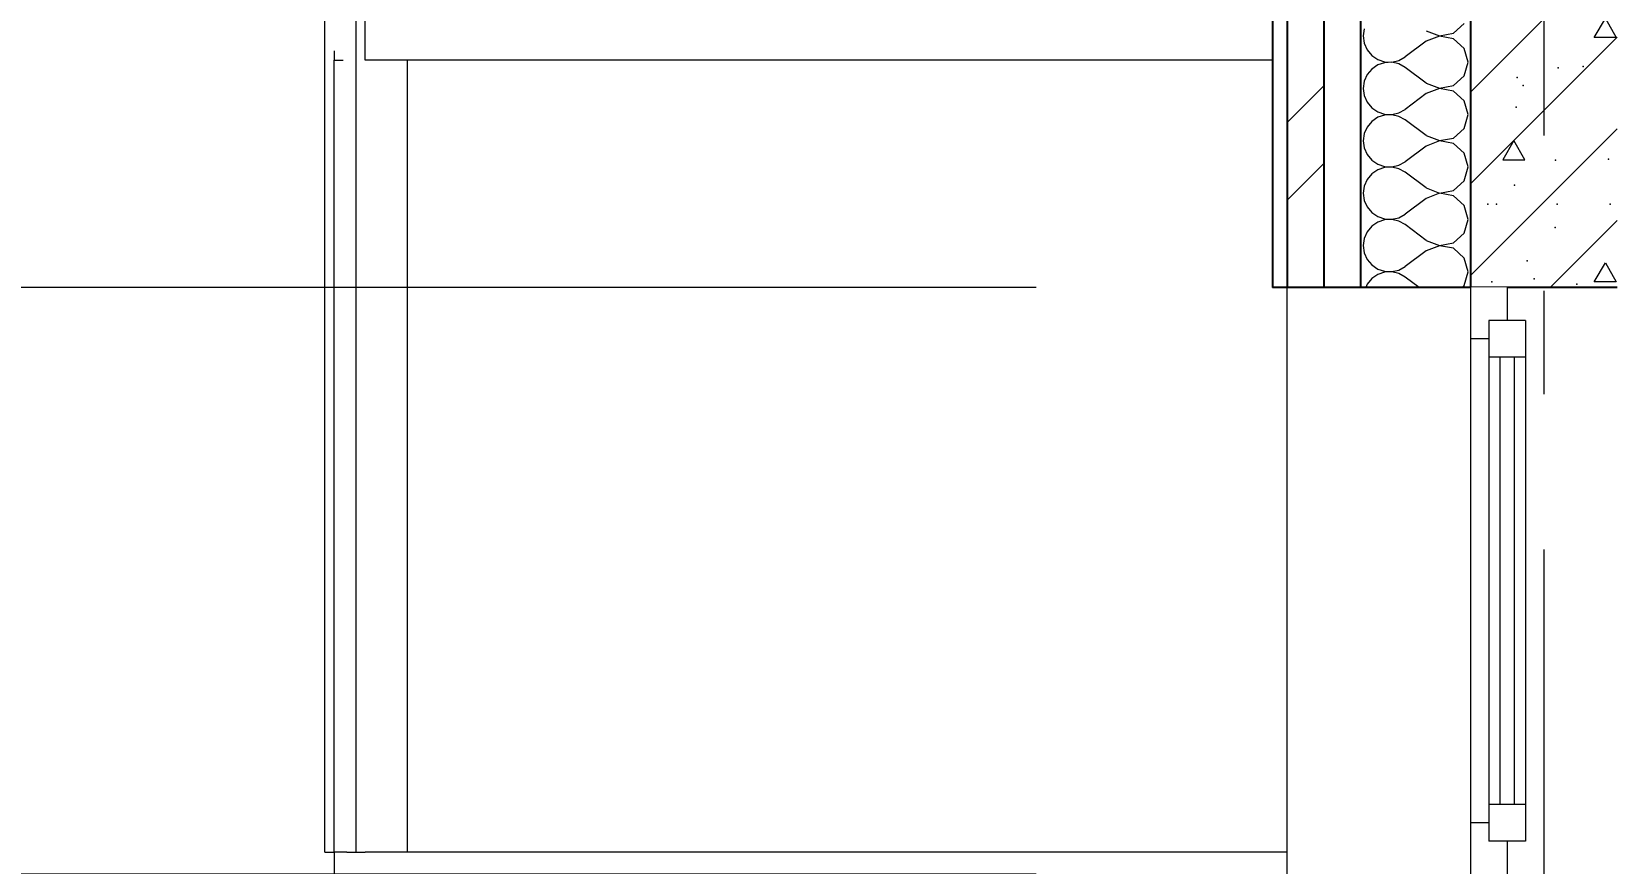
# Model space of a CAD drawing. Header units: millimetres. Extents: x 18162 to 7085488, y 72188 to 247925.
# Drawn here: x 3663267 to 3665429, y 104133 to 105267 of the extents above; entities that cross this region are included whole.
import ezdxf
from ezdxf.enums import TextEntityAlignment as Align

# ---------------------------------------------------------------- set-up
doc = ezdxf.new("R2010")
doc.units = ezdxf.units.MM
doc.header["$MEASUREMENT"] = 0
doc.linetypes.add('Double Dashed', pattern=[1093.611073, 529.166651, -211.666656, 141.111112, -211.666656])
doc.linetypes.add('Wipeout_Contour', pattern=[1000, 0, -1000])
for name, color, linetype in [('Archicad Windows', 7, 'Continuous'), ('Finish - Wall', 7, 'Continuous'), ('Structural - Bearing', 7, 'Continuous'), ('Structural - Grid', 7, 'Continuous')]:
    doc.layers.add(name, color=color, linetype=linetype)
doc.styles.add('GENERATED_STYLE_3', font='', dxfattribs={"width": 0.8})
doc.styles.get('GENERATED_STYLE_3').set_extended_font_data('ISOCPEUR MON')
doc.dimstyles.new('GENERATED_STYLE__7', dxfattribs={"dimtxt": 220.000005, "dimasz": 114, "dimexe": 0.18, "dimexo": 342.629951, "dimgap": 0, "dimtad": 1, "dimdec": 0, "dimzin": 0, "dimdsep": 46, "dimtxsty": 'GENERATED_STYLE_3', "dimblk": 'ARROWHEAD_2', "dimblk1": 'ARROWHEAD_2', "dimblk2": 'ARROWHEAD_2', "dimcen": 0.09, "dimclrd": 13, "dimclre": 13, "dimclrt": 13, "dimadec": 0, "dimazin": 0, "dimtfac": 1, "dimtdec": 4, "dimtmove": 0, "dimatfit": 3, "dimfxl": 1, "dimtolj": 1, "dimtzin": 0, "dimarcsym": 0})

# ---------------------------------------------------------------- blocks, each defined once
blk = doc.blocks.new('*X784', base_point=(3761974.7, 95118))
at = {"layer": 'Structural - Bearing', "color": 7, "linetype": 'Continuous', "lineweight": 9}
for p, q in [((3665084, 105270.6), (3665082.6, 105260.9)), ((3665082.6, 105260.9), (3665084, 105251.1)), ((3665168.3, 105268), (3665186.6, 105261)), ((3665186.6, 105260.7), (3665168.3, 105253.7)), ((3665186.6, 105261), (3665205.7, 105264.6)), ((3665205.7, 105257.1), (3665186.6, 105260.7)), ((3665205.7, 105264.6), (3665220.1, 105277.8)), ((3665220.1, 105243.9), (3665205.7, 105257.1)), ((3665084, 105251.1), (3665088, 105242.1)), ((3665088, 105242.1), (3665094.2, 105234.5)), ((3665168.3, 105253.7), (3665139.8, 105232.3)), ((3665225.5, 105225.1), (3665220.1, 105243.9)), ((3665094.2, 105215.8), (3665088, 105208.2)), ((3665094.2, 105234.5), (3665102.4, 105228.9)), ((3665102.4, 105221.4), (3665094.2, 105215.8)), ((3665102.4, 105228.9), (3665111.7, 105225.8)), ((3665111.7, 105224.5), (3665102.4, 105221.4)), ((3665111.7, 105225.8), (3665121.5, 105225.3)), ((3665121.5, 105225), (3665111.7, 105224.5)), ((3665121.5, 105225.3), (3665131.1, 105227.5)), ((3665131.1, 105222.8), (3665121.5, 105225)), ((3665131.1, 105227.5), (3665139.8, 105232.3)), ((3665139.8, 105218), (3665131.1, 105222.8)), ((3665168.3, 105196.6), (3665139.8, 105218)), ((3665220.1, 105206.4), (3665225.5, 105225.1)), ((3665084, 105199.2), (3665082.6, 105189.4)), ((3665088, 105208.2), (3665084, 105199.2)), ((3665168.3, 105196.6), (3665186.6, 105189.6)), ((3665186.6, 105189.6), (3665205.7, 105193.2)), ((3665205.7, 105193.2), (3665220.1, 105206.4)), ((3665082.6, 105189.4), (3665084, 105179.7)), ((3665084, 105179.7), (3665088, 105170.7)), ((3665088, 105170.7), (3665094.2, 105163.1)), ((3665168.3, 105182.3), (3665139.8, 105160.9)), ((3665186.6, 105189.3), (3665168.3, 105182.3)), ((3665205.7, 105185.7), (3665186.6, 105189.3)), ((3665220.1, 105172.5), (3665205.7, 105185.7)), ((3665225.5, 105153.7), (3665220.1, 105172.5)), ((3665094.2, 105163.1), (3665102.4, 105157.5)), ((3665102.4, 105150), (3665094.2, 105144.4)), ((3665102.4, 105157.5), (3665111.7, 105154.3)), ((3665111.7, 105153.1), (3665102.4, 105150)), ((3665111.7, 105154.3), (3665121.5, 105153.9)), ((3665121.5, 105153.6), (3665111.7, 105153.1)), ((3665121.5, 105153.9), (3665131.1, 105156.1)), ((3665131.1, 105151.3), (3665121.5, 105153.6)), ((3665131.1, 105156.1), (3665139.8, 105160.9)), ((3665139.8, 105146.6), (3665131.1, 105151.3)), ((3665220.1, 105134.9), (3665225.5, 105153.7)), ((3665084, 105127.8), (3665082.6, 105118)), ((3665088, 105136.8), (3665084, 105127.8)), ((3665094.2, 105144.4), (3665088, 105136.8)), ((3665168.3, 105125.1), (3665139.8, 105146.6)), ((3665205.7, 105121.8), (3665220.1, 105134.9)), ((3665082.6, 105118), (3665084, 105108.2)), ((3665084, 105108.2), (3665088, 105099.2)), ((3665168.3, 105110.9), (3665139.8, 105089.4)), ((3665168.3, 105125.1), (3665186.6, 105118.2)), ((3665186.6, 105117.9), (3665168.3, 105110.9)), ((3665186.6, 105118.2), (3665205.7, 105121.8)), ((3665205.7, 105114.2), (3665186.6, 105117.9)), ((3665220.1, 105101.1), (3665205.7, 105114.2)), ((3665088, 105099.2), (3665094.2, 105091.6)), ((3665094.2, 105091.6), (3665102.4, 105086.1)), ((3665102.4, 105086.1), (3665111.7, 105082.9)), ((3665121.5, 105082.4), (3665131.1, 105084.7)), ((3665131.1, 105084.7), (3665139.8, 105089.4)), ((3665225.5, 105082.3), (3665220.1, 105101.1)), ((3665088, 105065.4), (3665084, 105056.3)), ((3665094.2, 105072.9), (3665088, 105065.4)), ((3665102.4, 105078.5), (3665094.2, 105072.9)), ((3665111.7, 105081.7), (3665102.4, 105078.5)), ((3665111.7, 105082.9), (3665121.5, 105082.4)), ((3665121.5, 105082.1), (3665111.7, 105081.7)), ((3665131.1, 105079.9), (3665121.5, 105082.1)), ((3665139.8, 105075.1), (3665131.1, 105079.9)), ((3665168.3, 105053.7), (3665139.8, 105075.1)), ((3665205.7, 105050.3), (3665220.1, 105063.5)), ((3665220.1, 105063.5), (3665225.5, 105082.3)), ((3665084, 105056.3), (3665082.6, 105046.6)), ((3665082.6, 105046.6), (3665084, 105036.8)), ((3665168.3, 105053.7), (3665186.6, 105046.7)), ((3665186.6, 105046.4), (3665168.3, 105039.4)), ((3665186.6, 105046.7), (3665205.7, 105050.3)), ((3665205.7, 105042.8), (3665186.6, 105046.4)), ((3665220.1, 105029.6), (3665205.7, 105042.8)), ((3665084, 105036.8), (3665088, 105027.8)), ((3665088, 105027.8), (3665094.2, 105020.2)), ((3665094.2, 105020.2), (3665102.4, 105014.6)), ((3665168.3, 105039.4), (3665139.8, 105018)), ((3665225.5, 105010.9), (3665220.1, 105029.6)), ((3665094.2, 105001.5), (3665088, 104993.9)), ((3665102.4, 105007.1), (3665094.2, 105001.5)), ((3665102.4, 105014.6), (3665111.7, 105011.5)), ((3665111.7, 105010.2), (3665102.4, 105007.1)), ((3665111.7, 105011.5), (3665121.5, 105011)), ((3665121.5, 105010.7), (3665111.7, 105010.2)), ((3665121.5, 105011), (3665131.1, 105013.2)), ((3665131.1, 105008.5), (3665121.5, 105010.7)), ((3665131.1, 105013.2), (3665139.8, 105018)), ((3665139.8, 105003.7), (3665131.1, 105008.5)), ((3665168.3, 104982.3), (3665139.8, 105003.7)), ((3665220.1, 104992.1), (3665225.5, 105010.9)), ((3665084, 104984.9), (3665082.6, 104975.1)), ((3665088, 104993.9), (3665084, 104984.9)), ((3665168.3, 104982.3), (3665186.6, 104975.3)), ((3665186.6, 104975.3), (3665205.7, 104978.9)), ((3665205.7, 104978.9), (3665220.1, 104992.1)), ((3665082.6, 104975.1), (3665084, 104965.4)), ((3665084, 104965.4), (3665088, 104956.4)), ((3665088, 104956.4), (3665094.2, 104948.8)), ((3665168.3, 104968), (3665139.8, 104946.6)), ((3665186.6, 104975), (3665168.3, 104968)), ((3665205.7, 104971.4), (3665186.6, 104975)), ((3665220.1, 104958.2), (3665205.7, 104971.4)), ((3665225.5, 104939.4), (3665220.1, 104958.2)), ((3665094.2, 104948.8), (3665102.4, 104943.2)), ((3665102.4, 104935.7), (3665094.2, 104930.1)), ((3665102.4, 104943.2), (3665111.7, 104940.1)), ((3665111.7, 104938.8), (3665102.4, 104935.7)), ((3665111.7, 104940.1), (3665121.5, 104939.6)), ((3665121.5, 104939.3), (3665111.7, 104938.8)), ((3665121.5, 104939.6), (3665131.1, 104941.8)), ((3665131.1, 104937.1), (3665121.5, 104939.3)), ((3665131.1, 104941.8), (3665139.8, 104946.6)), ((3665139.8, 104932.3), (3665131.1, 104937.1)), ((3665220.1, 104920.7), (3665225.5, 104939.4)), ((3665088, 104922.5), (3665086, 104918)), ((3665094.2, 104930.1), (3665088, 104922.5)), ((3665158.8, 104918), (3665139.8, 104932.3)), ((3665217.2, 104918), (3665220.1, 104920.7))]:
    blk.add_line(p, q, dxfattribs=at)
blk = doc.blocks.new('*X785', base_point=(3761974.7, 95118))
at = {"layer": 'Structural - Bearing', "color": 7, "linetype": 'Continuous', "lineweight": 9}
for p, q in [((3665229.1, 105184.5), (3665429.1, 105384.5)), ((3665397.6, 105258.9), (3665412.8, 105284.9)), ((3665412.8, 105284.9), (3665427.7, 105258.8)), ((3665287.8, 105118.2), (3665429.1, 105259.5)), ((3665427.7, 105258.8), (3665397.6, 105258.9)), ((3665412.8, 105118.2), (3665429.1, 105134.5)), ((3665229.1, 104934.4), (3665412.8, 105118.2)), ((3665229.1, 105059.4), (3665287.8, 105118.2)), ((3665287.8, 105118.2), (3665272.9, 105092.1)), ((3665302.9, 105092.2), (3665287.8, 105118.2)), ((3665272.9, 105092.1), (3665302.9, 105092.2)), ((3665337.6, 104918), (3665429.1, 105009.4)), ((3665397.6, 104925.5), (3665412.8, 104951.5)), ((3665412.8, 104951.5), (3665427.7, 104925.5)), ((3665427.7, 104925.5), (3665397.6, 104925.5))]:
    blk.add_line(p, q, dxfattribs=at)
for p in [(3665348.5, 105217.5), (3665382.4, 105219.5), (3665292.7, 105204.1), (3665300.5, 105193.2), (3665291.2, 105163.9), (3665345, 105091.6), (3665417.2, 105092.8), (3665289, 105057.5), (3665252.3, 105031.4), (3665264.4, 105031.5), (3665347.1, 105031.4), (3665419.2, 105031.4), (3665344.5, 104999.8), (3665306.1, 104954.5), (3665257.8, 104925.5), (3665315.8, 104929.8), (3665374.1, 104922.4)]:
    blk.add_point(p, dxfattribs=at)
blk = doc.blocks.new('Standard grid marker[358]_3', base_point=(3665329.1, 147118))
at = {"layer": 'Structural - Grid', "color": 13, "linetype": 'Double Dashed', "lineweight": 13}
blk.add_line((3665329.1, 146118), (3665329.1, 88118), dxfattribs=at)
at = {"layer": 'Structural - Grid', "color": 13, "lineweight": 13, "style": 'GENERATED_STYLE_3'}
blk.add_attdef('AC_MarkerText_1', text='', height=250, rotation=360, dxfattribs=at).set_placement((3665329.1, 86943), align=Align.TOP_CENTER)
blk = doc.blocks.new('*D1200', base_point=(3761974.7, 95118))
at = {"color": 12, "linetype": 'Continuous', "lineweight": 35}
for p, q in [((3661904.5, 104161.3), (3662054.5, 104074.7)), ((3661904.5, 102661.3), (3662054.5, 102574.7))]:
    blk.add_line(p, q, dxfattribs=at)
at = {"color": 13, "linetype": 'Continuous', "lineweight": 13}
for p, q in [((3664636.4, 104118), (3661867, 104118)), ((3661979.5, 102618), (3661979.5, 104118)), ((3665086.4, 102618), (3661867, 102618))]:
    blk.add_line(p, q, dxfattribs=at)
at = {"color": 13, "lineweight": 13, "insert": (3662043.3, 103108.9), "char_height": 220, "attachment_point": 7, "rotation": 90, "style": 'GENERATED_STYLE_3'}
blk.add_mtext('\\A1;{\\pql;\\fISOCPEUR MON|b0|i0|c0|p0;\\W0.800000;1,500}', dxfattribs=at)
blk = doc.blocks.new('ARROWHEAD_2')
at = {"color": 0, "linetype": 'Continuous', "lineweight": 0}
for p, q in [((-0.378, -0.655), (0.378, 0.655)), ((0, 0), (-1, 0))]:
    blk.add_line(p, q, dxfattribs=at)
blk = doc.blocks.new('*D1201', base_point=(3761974.7, 95118))
at = {"color": 12, "linetype": 'Continuous', "lineweight": 35}
for p, q in [((3661904.5, 104961.3), (3662054.5, 104874.7)), ((3661904.5, 104161.3), (3662054.5, 104074.7))]:
    blk.add_line(p, q, dxfattribs=at)
at = {"color": 13, "linetype": 'Continuous', "lineweight": 13}
for p, q in [((3664636.4, 104918), (3661867, 104918)), ((3661979.5, 104118), (3661979.5, 104918)), ((3664636.4, 104118), (3661867, 104118))]:
    blk.add_line(p, q, dxfattribs=at)
at = {"color": 13, "lineweight": 13, "insert": (3661999.4, 104333.6), "char_height": 220, "attachment_point": 7, "rotation": 90, "style": 'GENERATED_STYLE_3'}
blk.add_mtext('\\A1;{\\pql;\\fISOCPEUR MON|b0|i0|c0|p0;\\W0.800000;800}', dxfattribs=at)
blk = doc.blocks.new('*D1202', base_point=(3761974.7, 95118))
at = {"color": 12, "linetype": 'Continuous', "lineweight": 35}
for p, q in [((3661904.5, 105661.3), (3662054.5, 105574.7)), ((3661904.5, 104961.3), (3662054.5, 104874.7))]:
    blk.add_line(p, q, dxfattribs=at)
at = {"color": 13, "linetype": 'Continuous', "lineweight": 13}
for p, q in [((3665086.4, 105618), (3661867, 105618)), ((3661979.5, 104918), (3661979.5, 105618)), ((3664636.4, 104918), (3661867, 104918))]:
    blk.add_line(p, q, dxfattribs=at)
at = {"color": 13, "lineweight": 13, "insert": (3661999.4, 105083.6), "char_height": 220, "attachment_point": 7, "rotation": 90, "style": 'GENERATED_STYLE_3'}
blk.add_mtext('\\A1;{\\pql;\\fISOCPEUR MON|b0|i0|c0|p0;\\W0.800000;700}', dxfattribs=at)
blk = doc.blocks.new('*D1241', base_point=(3761974.7, 95118))
at = {"color": 12, "linetype": 'Continuous', "lineweight": 35}
for p, q in [((3661304.2, 133911.3), (3661454.2, 133824.7)), ((3661304.2, 101111.3), (3661454.2, 101024.7))]:
    blk.add_line(p, q, dxfattribs=at)
at = {"color": 13, "linetype": 'Continuous', "lineweight": 13}
for p, q in [((3664516.7, 133868), (3661266.7, 133868)), ((3661379.2, 101068), (3661379.2, 133868)), ((3664436.4, 101068), (3661266.7, 101068))]:
    blk.add_line(p, q, dxfattribs=at)
at = {"color": 13, "lineweight": 13, "char_height": 220, "attachment_point": 7, "rotation": 90, "style": 'GENERATED_STYLE_3'}
for s, insert in [('\\A1;{\\pql;\\fISOCPEUR MON|b0|i0|c0|p0;\\W0.800000;200}', (3661399, 133455.8)), ('\\A1;{\\pql;\\fISOCPEUR MON|b0|i0|c0|p0;\\W0.800000;32,800}', (3661443, 116945.5))]:
    blk.add_mtext(s, dxfattribs=dict(at, insert=insert))
blk = doc.blocks.new('*D1248', base_point=(3761974.7, 95118))
at = {"color": 13, "linetype": 'Continuous', "lineweight": 13}
for p, q in [((3660779.6, 145568), (3660779.6, 145641.4)), ((3664636.4, 145568), (3660667.1, 145568)), ((3660779.6, 90368), (3660779.6, 145568)), ((3664786.4, 90368), (3660667.1, 90368)), ((3660779.6, 90294.7), (3660779.6, 90368))]:
    blk.add_line(p, q, dxfattribs=at)
at = {"color": 12, "linetype": 'Continuous', "lineweight": 35}
for p, q in [((3660854.6, 145524.7), (3660704.6, 145611.3)), ((3660704.6, 90411.3), (3660854.6, 90324.7))]:
    blk.add_line(p, q, dxfattribs=at)
at = {"color": 13, "lineweight": 13, "insert": (3660843.4, 117629.9), "char_height": 220, "attachment_point": 7, "rotation": 90, "style": 'GENERATED_STYLE_3'}
blk.add_mtext('\\A1;{\\pql;\\fISOCPEUR MON|b0|i0|c0|p0;\\W0.800000;55,200}', dxfattribs=at)

msp = doc.modelspace()

# ---------------------------------------------------------------- hatches: boundary and pattern name
at = {"layer": 'Structural - Bearing', "linetype": 'Continuous', "lineweight": 9}
h = msp.add_hatch(dxfattribs=at)
h.set_pattern_fill('Gypsum_0003', style=0, pattern_type=2)
h.set_pattern_definition([(0, (3761974.73, 95118.01), (0, 75), [0, -75])])
h.paths.add_polyline_path([(3664959.1, 107118), (3664959.1, 104918), (3664979.1, 104918), (3664979.1, 107118)])
h = msp.add_hatch(dxfattribs=at)
h.set_pattern_fill('Steel_0003', style=0, pattern_type=2)
h.set_pattern_definition([(45, (3761974.73, 95118), (-159.099, 159.099), []), (45, (3761921.7, 95171.04), (-159.099, 159.099), [])])
h.paths.add_polyline_path([(3664979.1, 104918), (3665029.1, 104918), (3665029.1, 107018), (3664979.1, 107018)])

# ---------------------------------------------------------------- linework, layer by layer
at = {"layer": 'Archicad Windows', "color": 7, "linetype": 'Continuous', "lineweight": 9}
for p, q in [((3664979.1, 104118), (3664979.1, 104918)), ((3665304.1, 104783.9), (3665304.1, 104729.1)), ((3665304.1, 104729.1), (3665304.1, 104694.9)), ((3665304.1, 104694.9), (3665304.1, 104640.1)), ((3665304.1, 104640.1), (3665304.1, 104605.8)), ((3665304.1, 104605.8), (3665304.1, 104551)), ((3665304.1, 104551), (3665304.1, 104516.8)), ((3665304.1, 104516.8), (3665304.1, 104462)), ((3665304.1, 104462), (3665304.1, 104427.7)), ((3665304.1, 104427.7), (3665304.1, 104372.9)), ((3665304.1, 104372.9), (3665304.1, 104338.7)), ((3665304.1, 104338.7), (3665304.1, 104283.9)), ((3665304.1, 104283.9), (3665304.1, 104249.6))]:
    msp.add_line(p, q, dxfattribs=at)
at = {"layer": 'Finish - Wall', "color": 7, "linetype": 'Continuous', "lineweight": 9}
for p, q in [((3663666.6, 105258), (3663666.6, 106388)), ((3663709.1, 105258), (3663709.1, 106388)), ((3663721.5, 105228), (3663721.5, 105288)), ((3663666.6, 104148), (3663666.6, 105258)), ((3663709.1, 104148), (3663709.1, 105258)), ((3663679.1, 105240.6), (3663679.1, 105228)), ((3663679.1, 105228), (3663691.6, 105228)), ((3663679.1, 104148), (3663679.1, 105228)), ((3664959.1, 105228), (3663721.5, 105228)), ((3663779.1, 104148), (3663779.1, 105228)), ((3663666.6, 104148), (3663679.1, 104148)), ((3663696.6, 104148), (3663679.1, 104148)), ((3663679.1, 104148), (3663679.1, 104088)), ((3663696.6, 104148), (3663709.1, 104148)), ((3663709.1, 104148), (3663721.5, 104148)), ((3664979.1, 104148), (3663721.5, 104148))]:
    msp.add_line(p, q, dxfattribs=at)
at = {"layer": 'Structural - Bearing', "color": 7, "linetype": 'Continuous', "lineweight": 25}
for p, q in [((3664959.1, 107118), (3664959.1, 104918)), ((3665029.1, 107018), (3665029.1, 104918)), ((3665079.1, 107018), (3665079.1, 104918)), ((3665229.1, 107018), (3665229.1, 104918)), ((3664979.1, 104918), (3664959.1, 104918))]:
    msp.add_line(p, q, dxfattribs=at)
at = {"layer": 'Structural - Bearing', "color": 7, "linetype": 'Continuous', "lineweight": 25, "flags": 128}
for points in [[(3664979.1, 107118), (3664979.1, 107018), (3664979.1, 104918)], [(3665429.1, 104918), (3665279.1, 104918), (3665229.1, 104918), (3665079.1, 104918), (3665029.1, 104918), (3664979.1, 104918)]]:
    msp.add_lwpolyline(points, dxfattribs=at)

# ---------------------------------------------------------------- block references
at = {"layer": 'Structural - Bearing', "lineweight": 0}
for name in ['*X784', '*X785']:
    msp.add_blockref(name, (3761974.7, 95118), dxfattribs=at)

# ---------------------------------------------------------------- dimensions: what is measured, and where the dimension line sits
at = {"color": 13, "linetype": 'Continuous', "lineweight": 13}
for base, p1, p2, picture, middle in [((3660779.6, 145568), (3665129.1, 90368), (3664979.1, 145568), '*D1248', (3660625.6, 118082.1)), ((3661379.2, 133868), (3664779.1, 101068), (3664859.3, 133868), '*D1241', (3661225.2, 117397.7)), ((3661979.5, 104918), (3664979.1, 104118), (3664979.1, 104918), '*D1201', (3661825.5, 104584.7))]:
    dim = msp.add_linear_dim(base=base, p1=p1, p2=p2, angle=90, dimstyle='GENERATED_STYLE__7', dxfattribs=at)
    dim.commit()
    dim.dimension.update_dxf_attribs({"geometry": picture, "text_midpoint": middle, "dimtype": 160, "text_rotation": 90})

# ---------------------------------------------------------------- wipeouts: each hides what was drawn before it
at = {"color": 254, "linetype": 'Wipeout_Contour', "lineweight": 0, "ltscale": 14667113.50234225}
msp.add_wipeout([(3665254.1, 104823), (3665304.1, 104823), (3665304.1, 104873), (3665254.1, 104873)], dxfattribs=at).dxf.layer = 'Archicad Windows'
at = {"color": 254, "linetype": 'Wipeout_Contour', "lineweight": 0, "ltscale": 14667038.25147702}
msp.add_wipeout([(3665254.1, 104213), (3665254.1, 104163), (3665304.1, 104163), (3665304.1, 104213)], dxfattribs=at).dxf.layer = 'Archicad Windows'

# ---------------------------------------------------------------- next in the draw order: linework, layer by layer
at = {"layer": 'Archicad Windows', "color": 7, "linetype": 'Continuous', "lineweight": 9}
for p, q in [((3665304.1, 104873), (3665304.1, 104823)), ((3665254.1, 104823), (3665254.1, 104251)), ((3665304.1, 104823), (3665254.1, 104823)), ((3665269.1, 104823), (3665269.1, 104213)), ((3665289.1, 104213), (3665289.1, 104823)), ((3665304.1, 104823), (3665304.1, 104818.2)), ((3665304.1, 104818.2), (3665304.1, 104783.9)), ((3665254.1, 104251), (3665254.1, 104213)), ((3665304.1, 104249.6), (3665304.1, 104217.8)), ((3665304.1, 104213), (3665254.1, 104213)), ((3665304.1, 104217.8), (3665304.1, 104213)), ((3665304.1, 104213), (3665304.1, 104163))]:
    msp.add_line(p, q, dxfattribs=at)

# ---------------------------------------------------------------- next in the draw order: wipeouts: each hides what was drawn before it
at = {"color": 254, "linetype": 'Wipeout_Contour', "lineweight": 0, "ltscale": 22000525.74057497}
msp.add_wipeout([(3665279.1, 104873), (3665279.1, 104918), (3665229.1, 104918), (3665229.1, 104848), (3665254.1, 104848), (3665254.1, 104873)], dxfattribs=at).dxf.layer = 'Archicad Windows'
at = {"color": 254, "linetype": 'Wipeout_Contour', "lineweight": 0, "ltscale": 22000402.04816803}
msp.add_wipeout([(3665254.1, 104188), (3665229.1, 104188), (3665229.1, 104118), (3665279.1, 104118), (3665279.1, 104163), (3665254.1, 104163)], dxfattribs=at).dxf.layer = 'Archicad Windows'

# ---------------------------------------------------------------- next in the draw order: linework, layer by layer
at = {"layer": 'Archicad Windows', "color": 7, "linetype": 'Continuous', "lineweight": 9}
for p, q in [((3665229.1, 104918), (3665229.1, 104848)), ((3665279.1, 104918), (3665279.1, 104873)), ((3665229.1, 104848), (3665229.1, 104188)), ((3665254.1, 104848), (3665229.1, 104848)), ((3665229.1, 104188), (3665229.1, 104118)), ((3665254.1, 104188), (3665229.1, 104188)), ((3665279.1, 104163), (3665279.1, 104118))]:
    msp.add_line(p, q, dxfattribs=at)
at = {"layer": 'Archicad Windows', "color": 7, "linetype": 'Continuous', "lineweight": 9, "flags": 128}
for points in [[(3665254.1, 104873), (3665254.1, 104848), (3665254.1, 104823)], [(3665304.1, 104873), (3665279.1, 104873), (3665254.1, 104873)], [(3665254.1, 104213), (3665254.1, 104188), (3665254.1, 104163)], [(3665304.1, 104163), (3665279.1, 104163), (3665254.1, 104163)]]:
    msp.add_lwpolyline(points, dxfattribs=at)

# ---------------------------------------------------------------- next in the draw order: block references
at = {"layer": 'Structural - Grid', "color": 13, "linetype": 'Continuous', "lineweight": 13}
msp.add_blockref('Standard grid marker[358]_3', (3665329.1, 147118), dxfattribs=at)

# ---------------------------------------------------------------- next in the draw order: dimensions: what is measured, and where the dimension line sits
at = {"color": 13, "linetype": 'Continuous', "lineweight": 13}
for base, p1, p2, picture, middle in [((3661979.5, 105618), (3664979.1, 104918), (3665429.1, 105618), '*D1202', (3661825.5, 105334.7)), ((3661979.5, 104118), (3665429.1, 102618), (3664979.1, 104118), '*D1200', (3661825.5, 103477.5))]:
    dim = msp.add_linear_dim(base=base, p1=p1, p2=p2, angle=90, dimstyle='GENERATED_STYLE__7', dxfattribs=at)
    dim.commit()
    dim.dimension.update_dxf_attribs({"geometry": picture, "text_midpoint": middle, "dimtype": 160, "text_rotation": 90})

doc.saveas('drawing.dxf')
